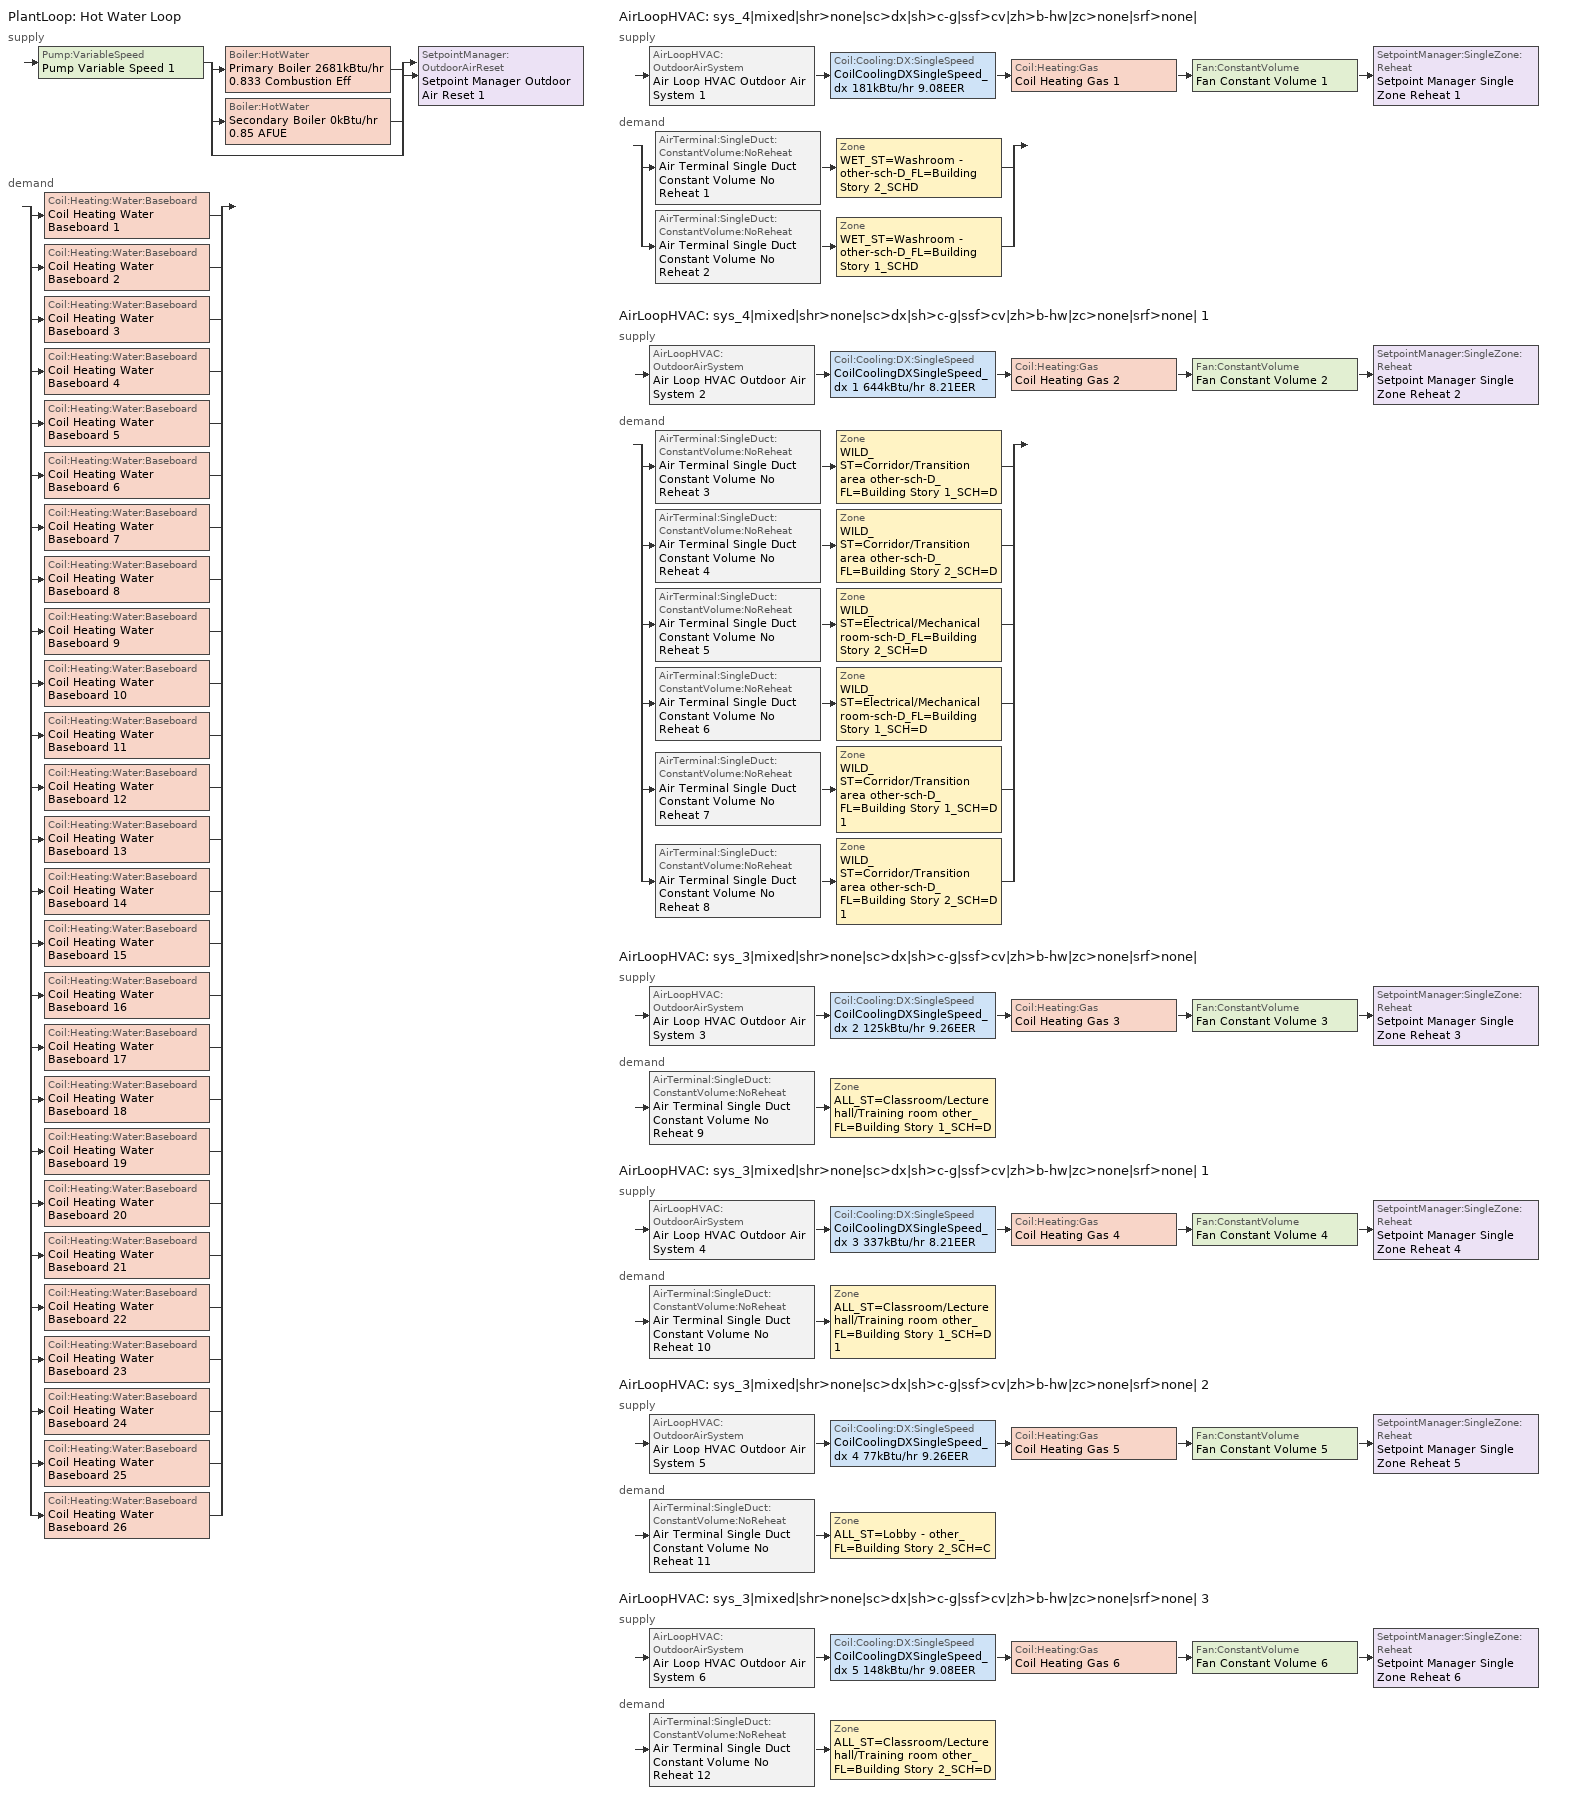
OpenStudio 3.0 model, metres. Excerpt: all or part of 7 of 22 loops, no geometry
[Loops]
PlantLoop 'Hot Water Loop'
 supply: Pump:VariableSpeed 'Pump Variable Speed 1' > split
  | Boiler:HotWater 'Primary Boiler 2681kBtu/hr 0.833 Combustion Eff'
  | Boiler:HotWater 'Secondary Boiler 0kBtu/hr 0.85 AFUE'
  | bypass
  join > SetpointManager:OutdoorAirReset 'Setpoint Manager Outdoor Air Reset 1'
 demand: split
  | Coil:Heating:Water:Baseboard 'Coil Heating Water Baseboard 1'
  | Coil:Heating:Water:Baseboard 'Coil Heating Water Baseboard 2'
  | Coil:Heating:Water:Baseboard 'Coil Heating Water Baseboard 3'
  | Coil:Heating:Water:Baseboard 'Coil Heating Water Baseboard 4'
  | Coil:Heating:Water:Baseboard 'Coil Heating Water Baseboard 5'
  | Coil:Heating:Water:Baseboard 'Coil Heating Water Baseboard 6'
  | Coil:Heating:Water:Baseboard 'Coil Heating Water Baseboard 7'
  | Coil:Heating:Water:Baseboard 'Coil Heating Water Baseboard 8'
  | Coil:Heating:Water:Baseboard 'Coil Heating Water Baseboard 9'
  | Coil:Heating:Water:Baseboard 'Coil Heating Water Baseboard 10'
  | Coil:Heating:Water:Baseboard 'Coil Heating Water Baseboard 11'
  | Coil:Heating:Water:Baseboard 'Coil Heating Water Baseboard 12'
  | Coil:Heating:Water:Baseboard 'Coil Heating Water Baseboard 13'
  | Coil:Heating:Water:Baseboard 'Coil Heating Water Baseboard 14'
  | Coil:Heating:Water:Baseboard 'Coil Heating Water Baseboard 15'
  | Coil:Heating:Water:Baseboard 'Coil Heating Water Baseboard 16'
  | Coil:Heating:Water:Baseboard 'Coil Heating Water Baseboard 17'
  | Coil:Heating:Water:Baseboard 'Coil Heating Water Baseboard 18'
  | Coil:Heating:Water:Baseboard 'Coil Heating Water Baseboard 19'
  | Coil:Heating:Water:Baseboard 'Coil Heating Water Baseboard 20'
  | Coil:Heating:Water:Baseboard 'Coil Heating Water Baseboard 21'
  | Coil:Heating:Water:Baseboard 'Coil Heating Water Baseboard 22'
  | Coil:Heating:Water:Baseboard 'Coil Heating Water Baseboard 23'
  | Coil:Heating:Water:Baseboard 'Coil Heating Water Baseboard 24'
  | Coil:Heating:Water:Baseboard 'Coil Heating Water Baseboard 25'
  | Coil:Heating:Water:Baseboard 'Coil Heating Water Baseboard 26'
AirLoopHVAC 'sys_4|mixed|shr>none|sc>dx|sh>c-g|ssf>cv|zh>b-hw|zc>none|srf>none|'
 supply: AirLoopHVAC:OutdoorAirSystem 'Air Loop HVAC Outdoor Air System 1' > Coil:Cooling:DX:SingleSpeed 'CoilCoolingDXSingleSpeed_dx 181kBtu/hr 9.08EER' > Coil:Heating:Gas 'Coil Heating Gas 1' > Fan:ConstantVolume 'Fan Constant Volume 1' > SetpointManager:SingleZone:Reheat 'Setpoint Manager Single Zone Reheat 1'
 demand: split
  | AirTerminal:SingleDuct:ConstantVolume:NoReheat 'Air Terminal Single Duct Constant Volume No Reheat 1' > Zone 'WET_ST=Washroom - other-sch-D_FL=Building Story 2_SCHD'
  | AirTerminal:SingleDuct:ConstantVolume:NoReheat 'Air Terminal Single Duct Constant Volume No Reheat 2' > Zone 'WET_ST=Washroom - other-sch-D_FL=Building Story 1_SCHD'
AirLoopHVAC 'sys_4|mixed|shr>none|sc>dx|sh>c-g|ssf>cv|zh>b-hw|zc>none|srf>none| 1'
 supply: AirLoopHVAC:OutdoorAirSystem 'Air Loop HVAC Outdoor Air System 2' > Coil:Cooling:DX:SingleSpeed 'CoilCoolingDXSingleSpeed_dx 1 644kBtu/hr 8.21EER' > Coil:Heating:Gas 'Coil Heating Gas 2' > Fan:ConstantVolume 'Fan Constant Volume 2' > SetpointManager:SingleZone:Reheat 'Setpoint Manager Single Zone Reheat 2'
 demand: split
  | AirTerminal:SingleDuct:ConstantVolume:NoReheat 'Air Terminal Single Duct Constant Volume No Reheat 3' > Zone 'WILD_ST=Corridor/Transition area other-sch-D_FL=Building Story 1_SCH=D'
  | AirTerminal:SingleDuct:ConstantVolume:NoReheat 'Air Terminal Single Duct Constant Volume No Reheat 4' > Zone 'WILD_ST=Corridor/Transition area other-sch-D_FL=Building Story 2_SCH=D'
  | AirTerminal:SingleDuct:ConstantVolume:NoReheat 'Air Terminal Single Duct Constant Volume No Reheat 5' > Zone 'WILD_ST=Electrical/Mechanical room-sch-D_FL=Building Story 2_SCH=D'
  | AirTerminal:SingleDuct:ConstantVolume:NoReheat 'Air Terminal Single Duct Constant Volume No Reheat 6' > Zone 'WILD_ST=Electrical/Mechanical room-sch-D_FL=Building Story 1_SCH=D'
  | AirTerminal:SingleDuct:ConstantVolume:NoReheat 'Air Terminal Single Duct Constant Volume No Reheat 7' > Zone 'WILD_ST=Corridor/Transition area other-sch-D_FL=Building Story 1_SCH=D 1'
  | AirTerminal:SingleDuct:ConstantVolume:NoReheat 'Air Terminal Single Duct Constant Volume No Reheat 8' > Zone 'WILD_ST=Corridor/Transition area other-sch-D_FL=Building Story 2_SCH=D 1'
AirLoopHVAC 'sys_3|mixed|shr>none|sc>dx|sh>c-g|ssf>cv|zh>b-hw|zc>none|srf>none|'
 supply: AirLoopHVAC:OutdoorAirSystem 'Air Loop HVAC Outdoor Air System 3' > Coil:Cooling:DX:SingleSpeed 'CoilCoolingDXSingleSpeed_dx 2 125kBtu/hr 9.26EER' > Coil:Heating:Gas 'Coil Heating Gas 3' > Fan:ConstantVolume 'Fan Constant Volume 3' > SetpointManager:SingleZone:Reheat 'Setpoint Manager Single Zone Reheat 3'
 demand: AirTerminal:SingleDuct:ConstantVolume:NoReheat 'Air Terminal Single Duct Constant Volume No Reheat 9' > Zone 'ALL_ST=Classroom/Lecture hall/Training room other_FL=Building Story 1_SCH=D'
AirLoopHVAC 'sys_3|mixed|shr>none|sc>dx|sh>c-g|ssf>cv|zh>b-hw|zc>none|srf>none| 1'
 supply: AirLoopHVAC:OutdoorAirSystem 'Air Loop HVAC Outdoor Air System 4' > Coil:Cooling:DX:SingleSpeed 'CoilCoolingDXSingleSpeed_dx 3 337kBtu/hr 8.21EER' > Coil:Heating:Gas 'Coil Heating Gas 4' > Fan:ConstantVolume 'Fan Constant Volume 4' > SetpointManager:SingleZone:Reheat 'Setpoint Manager Single Zone Reheat 4'
 demand: AirTerminal:SingleDuct:ConstantVolume:NoReheat 'Air Terminal Single Duct Constant Volume No Reheat 10' > Zone 'ALL_ST=Classroom/Lecture hall/Training room other_FL=Building Story 1_SCH=D 1'
AirLoopHVAC 'sys_3|mixed|shr>none|sc>dx|sh>c-g|ssf>cv|zh>b-hw|zc>none|srf>none| 2'
 supply: AirLoopHVAC:OutdoorAirSystem 'Air Loop HVAC Outdoor Air System 5' > Coil:Cooling:DX:SingleSpeed 'CoilCoolingDXSingleSpeed_dx 4 77kBtu/hr 9.26EER' > Coil:Heating:Gas 'Coil Heating Gas 5' > Fan:ConstantVolume 'Fan Constant Volume 5' > SetpointManager:SingleZone:Reheat 'Setpoint Manager Single Zone Reheat 5'
 demand: AirTerminal:SingleDuct:ConstantVolume:NoReheat 'Air Terminal Single Duct Constant Volume No Reheat 11' > Zone 'ALL_ST=Lobby - other_FL=Building Story 2_SCH=C'
AirLoopHVAC 'sys_3|mixed|shr>none|sc>dx|sh>c-g|ssf>cv|zh>b-hw|zc>none|srf>none| 3'
 supply: AirLoopHVAC:OutdoorAirSystem 'Air Loop HVAC Outdoor Air System 6' > Coil:Cooling:DX:SingleSpeed 'CoilCoolingDXSingleSpeed_dx 5 148kBtu/hr 9.08EER' > Coil:Heating:Gas 'Coil Heating Gas 6' > Fan:ConstantVolume 'Fan Constant Volume 6' > SetpointManager:SingleZone:Reheat 'Setpoint Manager Single Zone Reheat 6'
 demand: AirTerminal:SingleDuct:ConstantVolume:NoReheat 'Air Terminal Single Duct Constant Volume No Reheat 12' > Zone 'ALL_ST=Classroom/Lecture hall/Training room other_FL=Building Story 2_SCH=D'
[Sizing:Zone] Zone Cooling Design Supply Air Temperature Input Method=SupplyAirTemperature; Zone Cooling Design Supply Air Temperature {C}=13; Zone Cooling Design Supply Air Temperature Difference {deltaC}=11.11; Zone Heating Design Supply Air Temperature Input Method=SupplyAirTemperature; Zone Heating Design Supply Air Temperature {C}=43; Zone Heating Design Supply Air Temperature Difference {deltaC}=11.11; Zone Cooling Design Supply Air Humidity Ratio {kg-H2O/kg-air}=0.0085; Zone Heating Design Supply Air Humidity Ratio {kg-H2O/kg-air}=0.008; Zone Heating Sizing Factor=1.3; Zone Cooling Sizing Factor=1.1; Cooling Design Air Flow Method=DesignDay; Heating Design Air Flow Method=DesignDay; Account for Dedicated Outdoor Air System=No; Dedicated Outdoor Air System Control Strategy=NeutralSupplyAir; Dedicated Outdoor Air Low Setpoint Temperature for Design {C}=autosize; Dedicated Outdoor Air High Setpoint Temperature for Design {C}=autosize
WET_ST=Washroom - other-sch-D_FL=Building Story 2_SCHD; WET_ST=Washroom - other-sch-D_FL=Building Story 1_SCHD; ALL_ST=Classroom/Lecture hall/Training room other_FL=Building Story 1_SCH=D; ALL_ST=Classroom/Lecture hall/Training room other_FL=Building Story 1_SCH=D 1; ALL_ST=Lobby - other_FL=Building Story 2_SCH=C; ALL_ST=Classroom/Lecture hall/Training room other_FL=Building Story 2_SCH=D; WILD_ST=Corridor/Transition area other-sch-D_FL=Building Story 1_SCH=D; WILD_ST=Corridor/Transition area other-sch-D_FL=Building Story 2_SCH=D; WILD_ST=Electrical/Mechanical room-sch-D_FL=Building Story 2_SCH=D; WILD_ST=Electrical/Mechanical room-sch-D_FL=Building Story 1_SCH=D; WILD_ST=Corridor/Transition area other-sch-D_FL=Building Story 1_SCH=D 1; WILD_ST=Corridor/Transition area other-sch-D_FL=Building Story 2_SCH=D 1
[Zone equipment]
WET_ST=Washroom - other-sch-D_FL=Building Story 2_SCHD: Air Terminal Single Duct Constant Volume No Reheat 1, Zone HVAC Baseboard Convective Water 1
WET_ST=Washroom - other-sch-D_FL=Building Story 1_SCHD: Air Terminal Single Duct Constant Volume No Reheat 2, Zone HVAC Baseboard Convective Water 2
ALL_ST=Classroom/Lecture hall/Training room other_FL=Building Story 1_SCH=D: Air Terminal Single Duct Constant Volume No Reheat 9, Zone HVAC Baseboard Convective Water 9
ALL_ST=Classroom/Lecture hall/Training room other_FL=Building Story 1_SCH=D 1: Air Terminal Single Duct Constant Volume No Reheat 10, Zone HVAC Baseboard Convective Water 10
ALL_ST=Lobby - other_FL=Building Story 2_SCH=C: Air Terminal Single Duct Constant Volume No Reheat 11, Zone HVAC Baseboard Convective Water 11
ALL_ST=Classroom/Lecture hall/Training room other_FL=Building Story 2_SCH=D: Air Terminal Single Duct Constant Volume No Reheat 12, Zone HVAC Baseboard Convective Water 12
WILD_ST=Corridor/Transition area other-sch-D_FL=Building Story 1_SCH=D: Air Terminal Single Duct Constant Volume No Reheat 3, Zone HVAC Baseboard Convective Water 3
WILD_ST=Corridor/Transition area other-sch-D_FL=Building Story 2_SCH=D: Air Terminal Single Duct Constant Volume No Reheat 4, Zone HVAC Baseboard Convective Water 4
WILD_ST=Electrical/Mechanical room-sch-D_FL=Building Story 2_SCH=D: Air Terminal Single Duct Constant Volume No Reheat 5, Zone HVAC Baseboard Convective Water 5
WILD_ST=Electrical/Mechanical room-sch-D_FL=Building Story 1_SCH=D: Air Terminal Single Duct Constant Volume No Reheat 6, Zone HVAC Baseboard Convective Water 6
WILD_ST=Corridor/Transition area other-sch-D_FL=Building Story 1_SCH=D 1: Air Terminal Single Duct Constant Volume No Reheat 7, Zone HVAC Baseboard Convective Water 7
WILD_ST=Corridor/Transition area other-sch-D_FL=Building Story 2_SCH=D 1: Air Terminal Single Duct Constant Volume No Reheat 8, Zone HVAC Baseboard Convective Water 8
[PlantLoop]
Hot Water Loop: Fluid Type=Water; Glycol Concentration=0; Plant Loop Volume {m3}=Autocalculate; Load Distribution Scheme=Optimal
[Sizing:Plant]
Hot Water Loop: Loop Type=Heating; Design Loop Exit Temperature {C}=82; Loop Design Temperature Difference {deltaC}=16; Sizing Option=NonCoincident; Zone Timesteps in Averaging Window=1; Coincident Sizing Factor Mode=None
[Pump:VariableSpeed]
Pump Variable Speed 1: Motor Efficiency=0.895; Pump Control Type=Intermittent; Skin Loss Radiative Fraction=0.5; Design Power Sizing Method=PowerPerFlowPerPressure; Design Electric Power per Unit Flow Rate {W/(m3/s)}=348701.1; Design Shaft Power per Unit Flow Rate per Unit Head {W-s/m3-Pa}=1.50185; Design Minimum Flow Rate Fraction=0
[Boiler:HotWater] Fuel Type=NaturalGas; Normalized Boiler Efficiency Curve=BOILER-EFFFPLR-NECB2011; Water Outlet Upper Temperature Limit {C}=99; Parasitic Electric Load {W}=0; Sizing Factor=1
Name | Nominal Capacity {W} | Nominal Thermal Efficiency | Minimum Part Load Ratio | Boiler Flow Mode
Primary Boiler 2681kBtu/hr 0.833 Combustion Eff | 785782 | 0.826 | 0.25 | LeavingSetpointModulated
Secondary Boiler 0kBtu/hr 0.85 AFUE | 0.001 | 0.85 |  | ConstantFlow
[SetpointManager:OutdoorAirReset]
Setpoint Manager Outdoor Air Reset 1: Control Variable=Temperature; Setpoint at Outdoor Low Temperature {C}=82; Outdoor Low Temperature {C}=-16; Setpoint at Outdoor High Temperature {C}=60; Outdoor High Temperature {C}=0
[AirLoopHVAC] Design Supply Air Flow Rate {m3/s}=AutoSize
Name | Availability Schedule
sys_4|mixed|shr>none|sc>dx|sh>c-g|ssf>cv|zh>b-hw|zc>none|srf>none| | sys_4|mixed|shr>none|sc>dx|sh>c-g|ssf>cv|zh>b-hw|zc>none|srf>none| Occ Sch
sys_4|mixed|shr>none|sc>dx|sh>c-g|ssf>cv|zh>b-hw|zc>none|srf>none| 1 | sys_4|mixed|shr>none|sc>dx|sh>c-g|ssf>cv|zh>b-hw|zc>none|srf>none| 1 Occ Sch
sys_3|mixed|shr>none|sc>dx|sh>c-g|ssf>cv|zh>b-hw|zc>none|srf>none| | sys_3|mixed|shr>none|sc>dx|sh>c-g|ssf>cv|zh>b-hw|zc>none|srf>none| Occ Sch
sys_3|mixed|shr>none|sc>dx|sh>c-g|ssf>cv|zh>b-hw|zc>none|srf>none| 1 | sys_3|mixed|shr>none|sc>dx|sh>c-g|ssf>cv|zh>b-hw|zc>none|srf>none| 1 Occ Sch
sys_3|mixed|shr>none|sc>dx|sh>c-g|ssf>cv|zh>b-hw|zc>none|srf>none| 2 | sys_3|mixed|shr>none|sc>dx|sh>c-g|ssf>cv|zh>b-hw|zc>none|srf>none| 2 Occ Sch
sys_3|mixed|shr>none|sc>dx|sh>c-g|ssf>cv|zh>b-hw|zc>none|srf>none| 3 | sys_3|mixed|shr>none|sc>dx|sh>c-g|ssf>cv|zh>b-hw|zc>none|srf>none| 3 Occ Sch
[Sizing:System] Type of Load to Size On=Sensible; Design Outdoor Air Flow Rate {m3/s}=Autosize; Central Heating Maximum System Air Flow Ratio=1; Preheat Design Temperature {C}=7; Preheat Design Humidity Ratio {kg-H2O/kg-Air}=0.008; Precool Design Temperature {C}=13; Precool Design Humidity Ratio {kg-H2O/kg-Air}=0.008; Central Cooling Design Supply Air Temperature {C}=13; Central Heating Design Supply Air Temperature {C}=43; Sizing Option=NonCoincident; 100% Outdoor Air in Cooling=No; 100% Outdoor Air in Heating=No; Central Cooling Design Supply Air Humidity Ratio {kg-H2O/kg-Air}=0.0085; Central Heating Design Supply Air Humidity Ratio {kg-H2O/kg-Air}=0.008; Cooling Design Air Flow Method=DesignDay; Cooling Design Air Flow Rate {m3/s}=0; Heating Design Air Flow Method=DesignDay; Heating Design Air Flow Rate {m3/s}=0; System Outdoor Air Method=ZoneSum; Zone Maximum Outdoor Air Fraction=1; Cooling Supply Air Flow Rate Per Floor Area {m3/s-m2}=0.00996765; Cooling Fraction of Autosized Cooling Supply Air Flow Rate=1; Cooling Supply Air Flow Rate Per Unit Cooling Capacity {m3/s-W}=3.94755e-05; Heating Supply Air Flow Rate Per Floor Area {m3/s-m2}=0.00996765; Heating Fraction of Autosized Heating Supply Air Flow Rate=1; Heating Fraction of Autosized Cooling Supply Air Flow Rate=1; Heating Supply Air Flow Rate Per Unit Heating Capacity {m3/s-W}=3.15882e-05; Cooling Design Capacity Method=CoolingDesignCapacity; Cooling Design Capacity {W}=autosize; Cooling Design Capacity Per Floor Area {W/m2}=234.7; Fraction of Autosized Cooling Design Capacity=1; Heating Design Capacity Method=HeatingDesignCapacity; Heating Design Capacity {W}=autosize; Heating Design Capacity Per Floor Area {W/m2}=157; Fraction of Autosized Heating Design Capacity=1; Central Cooling Capacity Control Method=OnOff
sys_4|mixed|shr>none|sc>dx|sh>c-g|ssf>cv|zh>b-hw|zc>none|srf>none|; sys_4|mixed|shr>none|sc>dx|sh>c-g|ssf>cv|zh>b-hw|zc>none|srf>none| 1; sys_3|mixed|shr>none|sc>dx|sh>c-g|ssf>cv|zh>b-hw|zc>none|srf>none|; sys_3|mixed|shr>none|sc>dx|sh>c-g|ssf>cv|zh>b-hw|zc>none|srf>none| 1; sys_3|mixed|shr>none|sc>dx|sh>c-g|ssf>cv|zh>b-hw|zc>none|srf>none| 2; sys_3|mixed|shr>none|sc>dx|sh>c-g|ssf>cv|zh>b-hw|zc>none|srf>none| 3
[Fan:ConstantVolume] Availability Schedule=Always On Discrete; Fan Total Efficiency=0.39975; Pressure Rise {Pa}=640; Maximum Flow Rate {m3/s}=AutoSize; Motor Efficiency=0.615
Fan Constant Volume 1; Fan Constant Volume 2; Fan Constant Volume 3; Fan Constant Volume 4; Fan Constant Volume 5; Fan Constant Volume 6
[Coil:Heating:Gas] Availability Schedule=Always On Discrete; Gas Burner Efficiency=0.81; Nominal Capacity {W}=AutoSize; Parasitic Electric Load {W}=0; Part Load Fraction Correlation Curve=FURNACE-EFFPLR-NECB2011; Parasitic Gas Load {W}=0
Coil Heating Gas 1; Coil Heating Gas 2; Coil Heating Gas 3; Coil Heating Gas 4; Coil Heating Gas 5; Coil Heating Gas 6
[Coil:Cooling:DX:SingleSpeed] Availability Schedule=Always On Discrete; Rated Total Cooling Capacity {W}=autosize; Rated Sensible Heat Ratio=autosize; Rated Air Flow Rate {m3/s}=autosize; Rated Evaporator Fan Power Per Volume Flow Rate {W/(m3/s)}=773.3; Total Cooling Capacity Function of Temperature Curve=DXCOOL-NECB2011-REF-CAPFT; Total Cooling Capacity Function of Flow Fraction Curve=DXCOOL-NECB2011-REF-CAPFFLOW; Energy Input Ratio Function of Temperature Curve=DXCOOL-NECB2011-REF-COOLEIRFT; Energy Input Ratio Function of Flow Fraction Curve=DXCOOL-NECB2011-REF-COOLEIRFFLOW; Part Load Fraction Correlation Curve=DXCOOL-NECB2011-REF-COOLPLFFPLR; Minimum Outdoor Dry-Bulb Temperature for Compressor Operation {C}=-25; Condenser Type=AirCooled; Evaporative Condenser Effectiveness=0; Evaporative Condenser Air Flow Rate {m3/s}=Autosize; Evaporative Condenser Pump Rated Power Consumption {W}=Autosize; Crankcase Heater Capacity {W}=0; Maximum Outdoor Dry-Bulb Temperature for Crankcase Heater Operation {C}=0; Basin Heater Capacity {W/K}=0; Basin Heater Setpoint Temperature {C}=10
Name | Rated COP {W/W}
CoilCoolingDXSingleSpeed_dx 181kBtu/hr 9.08EER; CoilCoolingDXSingleSpeed_dx 5 148kBtu/hr 9.08EER | 3.15956
CoilCoolingDXSingleSpeed_dx 1 644kBtu/hr 8.21EER; CoilCoolingDXSingleSpeed_dx 3 337kBtu/hr 8.21EER | 2.8699
CoilCoolingDXSingleSpeed_dx 2 125kBtu/hr 9.26EER; CoilCoolingDXSingleSpeed_dx 4 77kBtu/hr 9.26EER | 3.21949
[Controller:OutdoorAir] Minimum Outdoor Air Flow Rate {m3/s}=autosize; Maximum Outdoor Air Flow Rate {m3/s}=Autosize; Economizer Control Type=DifferentialEnthalpy; Economizer Control Action Type=ModulateFlow; Lockout Type=NoLockout; Minimum Limit Type=FixedMinimum; High Humidity Control=No; Heat Recovery Bypass Control Type=BypassWhenWithinEconomizerLimits
Name | Minimum Outdoor Air Schedule | Controller Mechanical Ventilation
Controller Outdoor Air 1 | sys_4|mixed|shr>none|sc>dx|sh>c-g|ssf>cv|zh>b-hw|zc>none|srf>none| Occ Sch | Controller Mechanical Ventilation 1
Controller Outdoor Air 2 | sys_4|mixed|shr>none|sc>dx|sh>c-g|ssf>cv|zh>b-hw|zc>none|srf>none| 1 Occ Sch | Controller Mechanical Ventilation 2
Controller Outdoor Air 3 | sys_3|mixed|shr>none|sc>dx|sh>c-g|ssf>cv|zh>b-hw|zc>none|srf>none| Occ Sch | Controller Mechanical Ventilation 3
Controller Outdoor Air 4 | sys_3|mixed|shr>none|sc>dx|sh>c-g|ssf>cv|zh>b-hw|zc>none|srf>none| 1 Occ Sch | Controller Mechanical Ventilation 4
Controller Outdoor Air 5 | sys_3|mixed|shr>none|sc>dx|sh>c-g|ssf>cv|zh>b-hw|zc>none|srf>none| 2 Occ Sch | Controller Mechanical Ventilation 5
Controller Outdoor Air 6 | sys_3|mixed|shr>none|sc>dx|sh>c-g|ssf>cv|zh>b-hw|zc>none|srf>none| 3 Occ Sch | Controller Mechanical Ventilation 6
[Controller:MechanicalVentilation] Availability Schedule=Always On Discrete; System Outdoor Air Method=ZoneSum
Controller Mechanical Ventilation 1; Controller Mechanical Ventilation 2; Controller Mechanical Ventilation 3; Controller Mechanical Ventilation 4; Controller Mechanical Ventilation 5; Controller Mechanical Ventilation 6
[AirLoopHVAC:OutdoorAirSystem]
Name | Controller
Air Loop HVAC Outdoor Air System 1 | Controller Outdoor Air 1
Air Loop HVAC Outdoor Air System 2 | Controller Outdoor Air 2
Air Loop HVAC Outdoor Air System 3 | Controller Outdoor Air 3
Air Loop HVAC Outdoor Air System 4 | Controller Outdoor Air 4
Air Loop HVAC Outdoor Air System 5 | Controller Outdoor Air 5
Air Loop HVAC Outdoor Air System 6 | Controller Outdoor Air 6
[SetpointManager:SingleZone:Reheat] Minimum Supply Air Temperature {C}=13; Maximum Supply Air Temperature {C}=43
Name | Control Zone
Setpoint Manager Single Zone Reheat 1 | WET_ST=Washroom - other-sch-D_FL=Building Story 2_SCHD
Setpoint Manager Single Zone Reheat 2 | WILD_ST=Corridor/Transition area other-sch-D_FL=Building Story 1_SCH=D
Setpoint Manager Single Zone Reheat 3 | ALL_ST=Classroom/Lecture hall/Training room other_FL=Building Story 1_SCH=D
Setpoint Manager Single Zone Reheat 4 | ALL_ST=Classroom/Lecture hall/Training room other_FL=Building Story 1_SCH=D 1
Setpoint Manager Single Zone Reheat 5 | ALL_ST=Lobby - other_FL=Building Story 2_SCH=C
Setpoint Manager Single Zone Reheat 6 | ALL_ST=Classroom/Lecture hall/Training room other_FL=Building Story 2_SCH=D
[AirTerminal:SingleDuct:ConstantVolume:NoReheat] Availability Schedule=Always On Discrete; Maximum Air Flow Rate {m3/s}=AutoSize
Air Terminal Single Duct Constant Volume No Reheat 1; Air Terminal Single Duct Constant Volume No Reheat 2; Air Terminal Single Duct Constant Volume No Reheat 3; Air Terminal Single Duct Constant Volume No Reheat 4; Air Terminal Single Duct Constant Volume No Reheat 5; Air Terminal Single Duct Constant Volume No Reheat 6; Air Terminal Single Duct Constant Volume No Reheat 7; Air Terminal Single Duct Constant Volume No Reheat 8; Air Terminal Single Duct Constant Volume No Reheat 9; Air Terminal Single Duct Constant Volume No Reheat 10; Air Terminal Single Duct Constant Volume No Reheat 11; Air Terminal Single Duct Constant Volume No Reheat 12
[Coil:Heating:Water:Baseboard] Heating Design Capacity Method=HeatingDesignCapacity; Heating Design Capacity {W}=autosize; Heating Design Capacity Per Floor Area {W/m2}=0; Fraction of Autosized Heating Design Capacity=0.8
Coil Heating Water Baseboard 1; Coil Heating Water Baseboard 2; Coil Heating Water Baseboard 3; Coil Heating Water Baseboard 4; Coil Heating Water Baseboard 5; Coil Heating Water Baseboard 6; Coil Heating Water Baseboard 7; Coil Heating Water Baseboard 8; Coil Heating Water Baseboard 9; Coil Heating Water Baseboard 10; Coil Heating Water Baseboard 11; Coil Heating Water Baseboard 12; Coil Heating Water Baseboard 13; Coil Heating Water Baseboard 14; Coil Heating Water Baseboard 15; Coil Heating Water Baseboard 16; Coil Heating Water Baseboard 17; Coil Heating Water Baseboard 18; Coil Heating Water Baseboard 19; Coil Heating Water Baseboard 20; Coil Heating Water Baseboard 21; Coil Heating Water Baseboard 22; Coil Heating Water Baseboard 23; Coil Heating Water Baseboard 24; Coil Heating Water Baseboard 25; Coil Heating Water Baseboard 26
[ZoneHVAC:Baseboard:Convective:Water] Availability Schedule=Always On Discrete
Name | Heating Coil
Zone HVAC Baseboard Convective Water 1 | Coil Heating Water Baseboard 1
Zone HVAC Baseboard Convective Water 2 | Coil Heating Water Baseboard 2
Zone HVAC Baseboard Convective Water 3 | Coil Heating Water Baseboard 3
Zone HVAC Baseboard Convective Water 4 | Coil Heating Water Baseboard 4
Zone HVAC Baseboard Convective Water 5 | Coil Heating Water Baseboard 5
Zone HVAC Baseboard Convective Water 6 | Coil Heating Water Baseboard 6
Zone HVAC Baseboard Convective Water 7 | Coil Heating Water Baseboard 7
Zone HVAC Baseboard Convective Water 8 | Coil Heating Water Baseboard 8
Zone HVAC Baseboard Convective Water 9 | Coil Heating Water Baseboard 9
Zone HVAC Baseboard Convective Water 10 | Coil Heating Water Baseboard 10
Zone HVAC Baseboard Convective Water 11 | Coil Heating Water Baseboard 11
Zone HVAC Baseboard Convective Water 12 | Coil Heating Water Baseboard 12
Zone HVAC Baseboard Convective Water 13 | Coil Heating Water Baseboard 13
Zone HVAC Baseboard Convective Water 14 | Coil Heating Water Baseboard 14
Zone HVAC Baseboard Convective Water 15 | Coil Heating Water Baseboard 15
Zone HVAC Baseboard Convective Water 16 | Coil Heating Water Baseboard 16
Zone HVAC Baseboard Convective Water 17 | Coil Heating Water Baseboard 17
Zone HVAC Baseboard Convective Water 18 | Coil Heating Water Baseboard 18
Zone HVAC Baseboard Convective Water 19 | Coil Heating Water Baseboard 19
Zone HVAC Baseboard Convective Water 20 | Coil Heating Water Baseboard 20
Zone HVAC Baseboard Convective Water 21 | Coil Heating Water Baseboard 21
Zone HVAC Baseboard Convective Water 22 | Coil Heating Water Baseboard 22
Zone HVAC Baseboard Convective Water 23 | Coil Heating Water Baseboard 23
Zone HVAC Baseboard Convective Water 24 | Coil Heating Water Baseboard 24
Zone HVAC Baseboard Convective Water 25 | Coil Heating Water Baseboard 25
Zone HVAC Baseboard Convective Water 26 | Coil Heating Water Baseboard 26
[EnergyManagementSystem:Program]
sys3mixedshrnonescdxshcgssfcvzhbhwzcnonesrfnone12OptimumStartProg0: IF DaylightSavings==0 && DayOfWeek>1 && Hour==5 && OAT_1<23.9 && OAT_1>1.7; SET sys3mixedshrnonescdxshcgssfcvzhbhwzcnonesrfnone12ClgSch0 = 29.4; SET sys3mixedshrnonescdxshcgssfcvzhbhwzcnonesrfnone12HtgSch0 = 15.6; ELSEIF DaylightSavings==0 && DayOfWeek==1 && Hour==7 && OAT_1<23.9 && OAT_1>1.7; SET sys3mixedshrnonescdxshcgssfcvzhbhwzcnonesrfnone12ClgSch0 = 29.4; SET sys3mixedshrnonescdxshcgssfcvzhbhwzcnonesrfnone12HtgSch0 = 15.6; ELSEIF DaylightSavings==1 && DayOfWeek>1 && Hour==4 && OAT_1<23.9 && OAT_1>1.7; SET sys3mixedshrnonescdxshcgssfcvzhbhwzcnonesrfnone12ClgSch0 = 29.4; SET sys3mixedshrnonescdxshcgssfcvzhbhwzcnonesrfnone12HtgSch0 = 15.6; ELSEIF DaylightSavings==1 && DayOfWeek==1 && Hour==6 && OAT_1<23.9 && OAT_1>1.7; SET sys3mixedshrnonescdxshcgssfcvzhbhwzcnonesrfnone12ClgSch0 = 29.4; SET sys3mixedshrnonescdxshcgssfcvzhbhwzcnonesrfnone12HtgSch0 = 15.6; ELSE; SET sys3mixedshrnonescdxshcgssfcvzhbhwzcnonesrfnone12ClgSch0 = NULL; SET sys3mixedshrnonescdxshcgssfcvzhbhwzcnonesrfnone12HtgSch0 = NULL; ENDIF
sys3mixedshrnonescdxshcgssfcvzhbhwzcnonesrfnone13OptimumStartProg0: IF DaylightSavings==0 && DayOfWeek>1 && Hour==5 && OAT_2<23.9 && OAT_2>1.7; SET sys3mixedshrnonescdxshcgssfcvzhbhwzcnonesrfnone13ClgSch0 = 29.4; SET sys3mixedshrnonescdxshcgssfcvzhbhwzcnonesrfnone13HtgSch0 = 15.6; ELSEIF DaylightSavings==0 && DayOfWeek==1 && Hour==7 && OAT_2<23.9 && OAT_2>1.7; SET sys3mixedshrnonescdxshcgssfcvzhbhwzcnonesrfnone13ClgSch0 = 29.4; SET sys3mixedshrnonescdxshcgssfcvzhbhwzcnonesrfnone13HtgSch0 = 15.6; ELSEIF DaylightSavings==1 && DayOfWeek>1 && Hour==4 && OAT_2<23.9 && OAT_2>1.7; SET sys3mixedshrnonescdxshcgssfcvzhbhwzcnonesrfnone13ClgSch0 = 29.4; SET sys3mixedshrnonescdxshcgssfcvzhbhwzcnonesrfnone13HtgSch0 = 15.6; ELSEIF DaylightSavings==1 && DayOfWeek==1 && Hour==6 && OAT_2<23.9 && OAT_2>1.7; SET sys3mixedshrnonescdxshcgssfcvzhbhwzcnonesrfnone13ClgSch0 = 29.4; SET sys3mixedshrnonescdxshcgssfcvzhbhwzcnonesrfnone13HtgSch0 = 15.6; ELSE; SET sys3mixedshrnonescdxshcgssfcvzhbhwzcnonesrfnone13ClgSch0 = NULL; SET sys3mixedshrnonescdxshcgssfcvzhbhwzcnonesrfnone13HtgSch0 = NULL; ENDIF
sys3mixedshrnonescdxshcgssfcvzhbhwzcnonesrfnone9OptimumStartProg0: IF DaylightSavings==0 && DayOfWeek>1 && Hour==5 && OAT_3<23.9 && OAT_3>1.7; SET sys3mixedshrnonescdxshcgssfcvzhbhwzcnonesrfnone9ClgSch0 = 29.4; SET sys3mixedshrnonescdxshcgssfcvzhbhwzcnonesrfnone9HtgSch0 = 15.6; ELSEIF DaylightSavings==0 && DayOfWeek==1 && Hour==7 && OAT_3<23.9 && OAT_3>1.7; SET sys3mixedshrnonescdxshcgssfcvzhbhwzcnonesrfnone9ClgSch0 = 29.4; SET sys3mixedshrnonescdxshcgssfcvzhbhwzcnonesrfnone9HtgSch0 = 15.6; ELSEIF DaylightSavings==1 && DayOfWeek>1 && Hour==4 && OAT_3<23.9 && OAT_3>1.7; SET sys3mixedshrnonescdxshcgssfcvzhbhwzcnonesrfnone9ClgSch0 = 29.4; SET sys3mixedshrnonescdxshcgssfcvzhbhwzcnonesrfnone9HtgSch0 = 15.6; ELSEIF DaylightSavings==1 && DayOfWeek==1 && Hour==6 && OAT_3<23.9 && OAT_3>1.7; SET sys3mixedshrnonescdxshcgssfcvzhbhwzcnonesrfnone9ClgSch0 = 29.4; SET sys3mixedshrnonescdxshcgssfcvzhbhwzcnonesrfnone9HtgSch0 = 15.6; ELSE; SET sys3mixedshrnonescdxshcgssfcvzhbhwzcnonesrfnone9ClgSch0 = NULL; SET sys3mixedshrnonescdxshcgssfcvzhbhwzcnonesrfnone9HtgSch0 = NULL; ENDIF
sys4mixedshrnonescdxshcgssfcvzhbhwzcnonesrfnone1OptimumStartProg0: IF DaylightSavings==0 && DayOfWeek>1 && Hour==5 && OAT_4<23.9 && OAT_4>1.7; SET sys4mixedshrnonescdxshcgssfcvzhbhwzcnonesrfnone1ClgSch0 = 29.4; SET sys4mixedshrnonescdxshcgssfcvzhbhwzcnonesrfnone1HtgSch0 = 15.6; ELSEIF DaylightSavings==0 && DayOfWeek==1 && Hour==7 && OAT_4<23.9 && OAT_4>1.7; SET sys4mixedshrnonescdxshcgssfcvzhbhwzcnonesrfnone1ClgSch0 = 29.4; SET sys4mixedshrnonescdxshcgssfcvzhbhwzcnonesrfnone1HtgSch0 = 15.6; ELSEIF DaylightSavings==1 && DayOfWeek>1 && Hour==4 && OAT_4<23.9 && OAT_4>1.7; SET sys4mixedshrnonescdxshcgssfcvzhbhwzcnonesrfnone1ClgSch0 = 29.4; SET sys4mixedshrnonescdxshcgssfcvzhbhwzcnonesrfnone1HtgSch0 = 15.6; ELSEIF DaylightSavings==1 && DayOfWeek==1 && Hour==6 && OAT_4<23.9 && OAT_4>1.7; SET sys4mixedshrnonescdxshcgssfcvzhbhwzcnonesrfnone1ClgSch0 = 29.4; SET sys4mixedshrnonescdxshcgssfcvzhbhwzcnonesrfnone1HtgSch0 = 15.6; ELSE; SET sys4mixedshrnonescdxshcgssfcvzhbhwzcnonesrfnone1ClgSch0 = NULL; SET sys4mixedshrnonescdxshcgssfcvzhbhwzcnonesrfnone1HtgSch0 = NULL; ENDIF
[EnergyManagementSystem:ProgramCallingManager]
sys3mixedshrnonescdxshcgssfcvzhbhwzcnonesrfnone10OptimumStartCallingManager0: BeginTimestepBeforePredictor; sys3mixedshrnonescdxshcgssfcvzhbhwzcnonesrfnone10OptimumStartProg0
sys3mixedshrnonescdxshcgssfcvzhbhwzcnonesrfnone12OptimumStartCallingManager0: BeginTimestepBeforePredictor; sys3mixedshrnonescdxshcgssfcvzhbhwzcnonesrfnone12OptimumStartProg0
sys3mixedshrnonescdxshcgssfcvzhbhwzcnonesrfnone13OptimumStartCallingManager0: BeginTimestepBeforePredictor; sys3mixedshrnonescdxshcgssfcvzhbhwzcnonesrfnone13OptimumStartProg0
sys3mixedshrnonescdxshcgssfcvzhbhwzcnonesrfnone9OptimumStartCallingManager0: BeginTimestepBeforePredictor; sys3mixedshrnonescdxshcgssfcvzhbhwzcnonesrfnone9OptimumStartProg0
sys4mixedshrnonescdxshcgssfcvzhbhwzcnonesrfnone1OptimumStartCallingManager0: BeginTimestepBeforePredictor; sys4mixedshrnonescdxshcgssfcvzhbhwzcnonesrfnone1OptimumStartProg0
[HeatExchanger:AirToAir:SensibleAndLatent]
sys_3|mixed|shr>none|sc>dx|sh>c-g|ssf>cv|zh>b-hw|zc>none|srf>none| 9 ERV: Availability Schedule=Always On Discrete; Nominal Supply Air Flow Rate {m3/s}=autosize; Sensible Effectiveness at 100% Heating Air Flow=0.5; Latent Effectiveness at 100% Heating Air Flow=0.5; Sensible Effectiveness at 75% Heating Air Flow=0.5; Latent Effectiveness at 75% Heating Air Flow=0.5; Sensible Effectiveness at 100% Cooling Air Flow=0.5; Latent Effectiveness at 100% Cooling Air Flow=0.5; Sensible Effectiveness at 75% Cooling Air Flow=0.5; Latent Effectiveness at 75% Cooling Air Flow=0.5; Nominal Electric Power {W}=2210.7; Supply Air Outlet Temperature Control=Yes; Heat Exchanger Type=Rotary; Frost Control Type=ExhaustOnly; Threshold Temperature {C}=-23.3; Initial Defrost Time Fraction=0.167; Rate of Defrost Time Fraction Increase {1/K}=1.44; Economizer Lockout=Yes
[SetpointManager:OutdoorAirPretreat]
Setpoint Manager Outdoor Air Pretreat 1: Minimum Setpoint Temperature {C}=-99; Maximum Setpoint Temperature {C}=99; Minimum Setpoint Humidity Ratio {kgWater/kgDryAir}=1e-05; Maximum Setpoint Humidity Ratio {kgWater/kgDryAir}=1
[Schedule:Constant]
Always On Discrete: Value=1
[Schedule:Ruleset]
Name | Default Day Schedule | Summer Design Day Schedule | Winter Design Day Schedule
sys_3|mixed|shr>none|sc>dx|sh>c-g|ssf>cv|zh>b-hw|zc>none|srf>none| Occ Sch | sys_3|mixed|shr>none|sc>dx|sh>c-g|ssf>cv|zh>b-hw|zc>none|srf>none| Occ Sch Default | sys_3|mixed|shr>none|sc>dx|sh>c-g|ssf>cv|zh>b-hw|zc>none|srf>none| Occ Sch Summer Design Day | sys_3|mixed|shr>none|sc>dx|sh>c-g|ssf>cv|zh>b-hw|zc>none|srf>none| Occ Sch Winter Design Day
sys_3|mixed|shr>none|sc>dx|sh>c-g|ssf>cv|zh>b-hw|zc>none|srf>none| 1 Occ Sch | sys_3|mixed|shr>none|sc>dx|sh>c-g|ssf>cv|zh>b-hw|zc>none|srf>none| 1 Occ Sch Default | sys_3|mixed|shr>none|sc>dx|sh>c-g|ssf>cv|zh>b-hw|zc>none|srf>none| 1 Occ Sch Summer Design Day | sys_3|mixed|shr>none|sc>dx|sh>c-g|ssf>cv|zh>b-hw|zc>none|srf>none| 1 Occ Sch Winter Design Day
sys_3|mixed|shr>none|sc>dx|sh>c-g|ssf>cv|zh>b-hw|zc>none|srf>none| 2 Occ Sch | sys_3|mixed|shr>none|sc>dx|sh>c-g|ssf>cv|zh>b-hw|zc>none|srf>none| 2 Occ Sch Default | sys_3|mixed|shr>none|sc>dx|sh>c-g|ssf>cv|zh>b-hw|zc>none|srf>none| 2 Occ Sch Summer Design Day | sys_3|mixed|shr>none|sc>dx|sh>c-g|ssf>cv|zh>b-hw|zc>none|srf>none| 2 Occ Sch Winter Design Day
sys_3|mixed|shr>none|sc>dx|sh>c-g|ssf>cv|zh>b-hw|zc>none|srf>none| 3 Occ Sch | sys_3|mixed|shr>none|sc>dx|sh>c-g|ssf>cv|zh>b-hw|zc>none|srf>none| 3 Occ Sch Default | sys_3|mixed|shr>none|sc>dx|sh>c-g|ssf>cv|zh>b-hw|zc>none|srf>none| 3 Occ Sch Summer Design Day | sys_3|mixed|shr>none|sc>dx|sh>c-g|ssf>cv|zh>b-hw|zc>none|srf>none| 3 Occ Sch Winter Design Day
sys_4|mixed|shr>none|sc>dx|sh>c-g|ssf>cv|zh>b-hw|zc>none|srf>none| Occ Sch | sys_4|mixed|shr>none|sc>dx|sh>c-g|ssf>cv|zh>b-hw|zc>none|srf>none| Occ Sch Default | sys_4|mixed|shr>none|sc>dx|sh>c-g|ssf>cv|zh>b-hw|zc>none|srf>none| Occ Sch Summer Design Day | sys_4|mixed|shr>none|sc>dx|sh>c-g|ssf>cv|zh>b-hw|zc>none|srf>none| Occ Sch Winter Design Day
sys_4|mixed|shr>none|sc>dx|sh>c-g|ssf>cv|zh>b-hw|zc>none|srf>none| 1 Occ Sch | sys_4|mixed|shr>none|sc>dx|sh>c-g|ssf>cv|zh>b-hw|zc>none|srf>none| 1 Occ Sch Default | sys_4|mixed|shr>none|sc>dx|sh>c-g|ssf>cv|zh>b-hw|zc>none|srf>none| 1 Occ Sch Summer Design Day | sys_4|mixed|shr>none|sc>dx|sh>c-g|ssf>cv|zh>b-hw|zc>none|srf>none| 1 Occ Sch Winter Design Day
[Schedule:Day]
sys_3|mixed|shr>none|sc>dx|sh>c-g|ssf>cv|zh>b-hw|zc>none|srf>none| Occ Sch Default; sys_3|mixed|shr>none|sc>dx|sh>c-g|ssf>cv|zh>b-hw|zc>none|srf>none| 1 Occ Sch Default; sys_3|mixed|shr>none|sc>dx|sh>c-g|ssf>cv|zh>b-hw|zc>none|srf>none| 3 Occ Sch Default; sys_4|mixed|shr>none|sc>dx|sh>c-g|ssf>cv|zh>b-hw|zc>none|srf>none| Occ Sch Default; sys_4|mixed|shr>none|sc>dx|sh>c-g|ssf>cv|zh>b-hw|zc>none|srf>none| 1 Occ Sch Default: 9, 0, 0, 18, 0, 1, 19, 0, 0, 22, 0, 1, 24, 0, 0
sys_3|mixed|shr>none|sc>dx|sh>c-g|ssf>cv|zh>b-hw|zc>none|srf>none| Occ Sch Winter Design Day; sys_3|mixed|shr>none|sc>dx|sh>c-g|ssf>cv|zh>b-hw|zc>none|srf>none| Occ Sch Summer Design Day; sys_3|mixed|shr>none|sc>dx|sh>c-g|ssf>cv|zh>b-hw|zc>none|srf>none| 1 Occ Sch Winter Design Day; sys_3|mixed|shr>none|sc>dx|sh>c-g|ssf>cv|zh>b-hw|zc>none|srf>none| 1 Occ Sch Summer Design Day; sys_3|mixed|shr>none|sc>dx|sh>c-g|ssf>cv|zh>b-hw|zc>none|srf>none| 2 Occ Sch Winter Design Day; sys_3|mixed|shr>none|sc>dx|sh>c-g|ssf>cv|zh>b-hw|zc>none|srf>none| 2 Occ Sch Summer Design Day; sys_3|mixed|shr>none|sc>dx|sh>c-g|ssf>cv|zh>b-hw|zc>none|srf>none| 3 Occ Sch Winter Design Day; sys_3|mixed|shr>none|sc>dx|sh>c-g|ssf>cv|zh>b-hw|zc>none|srf>none| 3 Occ Sch Summer Design Day; sys_4|mixed|shr>none|sc>dx|sh>c-g|ssf>cv|zh>b-hw|zc>none|srf>none| Occ Sch Winter Design Day; sys_4|mixed|shr>none|sc>dx|sh>c-g|ssf>cv|zh>b-hw|zc>none|srf>none| Occ Sch Summer Design Day; sys_4|mixed|shr>none|sc>dx|sh>c-g|ssf>cv|zh>b-hw|zc>none|srf>none| 1 Occ Sch Winter Design Day; sys_4|mixed|shr>none|sc>dx|sh>c-g|ssf>cv|zh>b-hw|zc>none|srf>none| 1 Occ Sch Summer Design Day: 24, 0, 1
sys_3|mixed|shr>none|sc>dx|sh>c-g|ssf>cv|zh>b-hw|zc>none|srf>none| Occ Sch Sunday; sys_3|mixed|shr>none|sc>dx|sh>c-g|ssf>cv|zh>b-hw|zc>none|srf>none| 1 Occ Sch Sunday; sys_3|mixed|shr>none|sc>dx|sh>c-g|ssf>cv|zh>b-hw|zc>none|srf>none| 3 Occ Sch Sunday; sys_4|mixed|shr>none|sc>dx|sh>c-g|ssf>cv|zh>b-hw|zc>none|srf>none| Occ Sch Sunday; sys_4|mixed|shr>none|sc>dx|sh>c-g|ssf>cv|zh>b-hw|zc>none|srf>none| 1 Occ Sch Sunday: 24, 0, 0
sys_3|mixed|shr>none|sc>dx|sh>c-g|ssf>cv|zh>b-hw|zc>none|srf>none| 2 Occ Sch Default: 9, 0, 0, 21, 0, 1, 24, 0, 0
sys_3|mixed|shr>none|sc>dx|sh>c-g|ssf>cv|zh>b-hw|zc>none|srf>none| 2 Occ Sch Sunday: 9, 0, 0, 19, 0, 1, 24, 0, 0
[Schedule:Rule] Rule Order=0; Apply Sunday=Yes; Date Specification Type=DateRange; Start Month=1; Start Day=1; End Month=12; End Day=31
Name | Schedule Ruleset | Day Schedule | Apply Saturday
sys_3|mixed|shr>none|sc>dx|sh>c-g|ssf>cv|zh>b-hw|zc>none|srf>none| Occ Sch Sunday Rule | sys_3|mixed|shr>none|sc>dx|sh>c-g|ssf>cv|zh>b-hw|zc>none|srf>none| Occ Sch | sys_3|mixed|shr>none|sc>dx|sh>c-g|ssf>cv|zh>b-hw|zc>none|srf>none| Occ Sch Sunday | Yes
sys_3|mixed|shr>none|sc>dx|sh>c-g|ssf>cv|zh>b-hw|zc>none|srf>none| 1 Occ Sch Sunday Rule | sys_3|mixed|shr>none|sc>dx|sh>c-g|ssf>cv|zh>b-hw|zc>none|srf>none| 1 Occ Sch | sys_3|mixed|shr>none|sc>dx|sh>c-g|ssf>cv|zh>b-hw|zc>none|srf>none| 1 Occ Sch Sunday | Yes
sys_3|mixed|shr>none|sc>dx|sh>c-g|ssf>cv|zh>b-hw|zc>none|srf>none| 2 Occ Sch Sunday Rule | sys_3|mixed|shr>none|sc>dx|sh>c-g|ssf>cv|zh>b-hw|zc>none|srf>none| 2 Occ Sch | sys_3|mixed|shr>none|sc>dx|sh>c-g|ssf>cv|zh>b-hw|zc>none|srf>none| 2 Occ Sch Sunday
sys_3|mixed|shr>none|sc>dx|sh>c-g|ssf>cv|zh>b-hw|zc>none|srf>none| 3 Occ Sch Sunday Rule | sys_3|mixed|shr>none|sc>dx|sh>c-g|ssf>cv|zh>b-hw|zc>none|srf>none| 3 Occ Sch | sys_3|mixed|shr>none|sc>dx|sh>c-g|ssf>cv|zh>b-hw|zc>none|srf>none| 3 Occ Sch Sunday | Yes
sys_4|mixed|shr>none|sc>dx|sh>c-g|ssf>cv|zh>b-hw|zc>none|srf>none| Occ Sch Sunday Rule | sys_4|mixed|shr>none|sc>dx|sh>c-g|ssf>cv|zh>b-hw|zc>none|srf>none| Occ Sch | sys_4|mixed|shr>none|sc>dx|sh>c-g|ssf>cv|zh>b-hw|zc>none|srf>none| Occ Sch Sunday | Yes
sys_4|mixed|shr>none|sc>dx|sh>c-g|ssf>cv|zh>b-hw|zc>none|srf>none| 1 Occ Sch Sunday Rule | sys_4|mixed|shr>none|sc>dx|sh>c-g|ssf>cv|zh>b-hw|zc>none|srf>none| 1 Occ Sch | sys_4|mixed|shr>none|sc>dx|sh>c-g|ssf>cv|zh>b-hw|zc>none|srf>none| 1 Occ Sch Sunday | Yes
[Curve:Biquadratic] Minimum Value of x=13; Maximum Value of x=24; Minimum Value of y=24; Maximum Value of y=46
Name | Coefficient1 Constant | Coefficient2 x | Coefficient3 x**2 | Coefficient4 y | Coefficient5 y**2 | Coefficient6 x*y
DXCOOL-NECB2011-REF-CAPFT | 0.867905 | 0.0142459 | 0.00055436 | -0.0075575 | 3.3e-05 | -0.0001918
DXCOOL-NECB2011-REF-COOLEIRFT | 0.114171 | 0.0281822 | -0.0004199 | 0.0214108 | 0.000161028 | -0.000679104
[Curve:Quadratic] Minimum Value of x=0.5; Maximum Value of x=1.5
Name | Coefficient1 Constant | Coefficient2 x | Coefficient3 x**2
DXCOOL-NECB2011-REF-CAPFFLOW | 0.8 | 0.2 | 0
DXCOOL-NECB2011-REF-COOLEIRFFLOW | 1.1552 | -0.1808 | 0.0256
[Curve:Cubic] Maximum Value of x=1
Name | Coefficient1 Constant | Coefficient2 x | Coefficient3 x**2 | Coefficient4 x**3 | Minimum Value of x
DXCOOL-NECB2011-REF-COOLPLFFPLR | 0.0277 | 4.9151 | -8.184 | 4.2702 | 0.7
BOILER-EFFFPLR-NECB2011 | 0.3831 | 2.0567 | -2.6469 | 1.2148 | 0
FURNACE-EFFPLR-NECB2011 | 0.722 | 0.8211 | -1.0396 | 0.5 | 0
